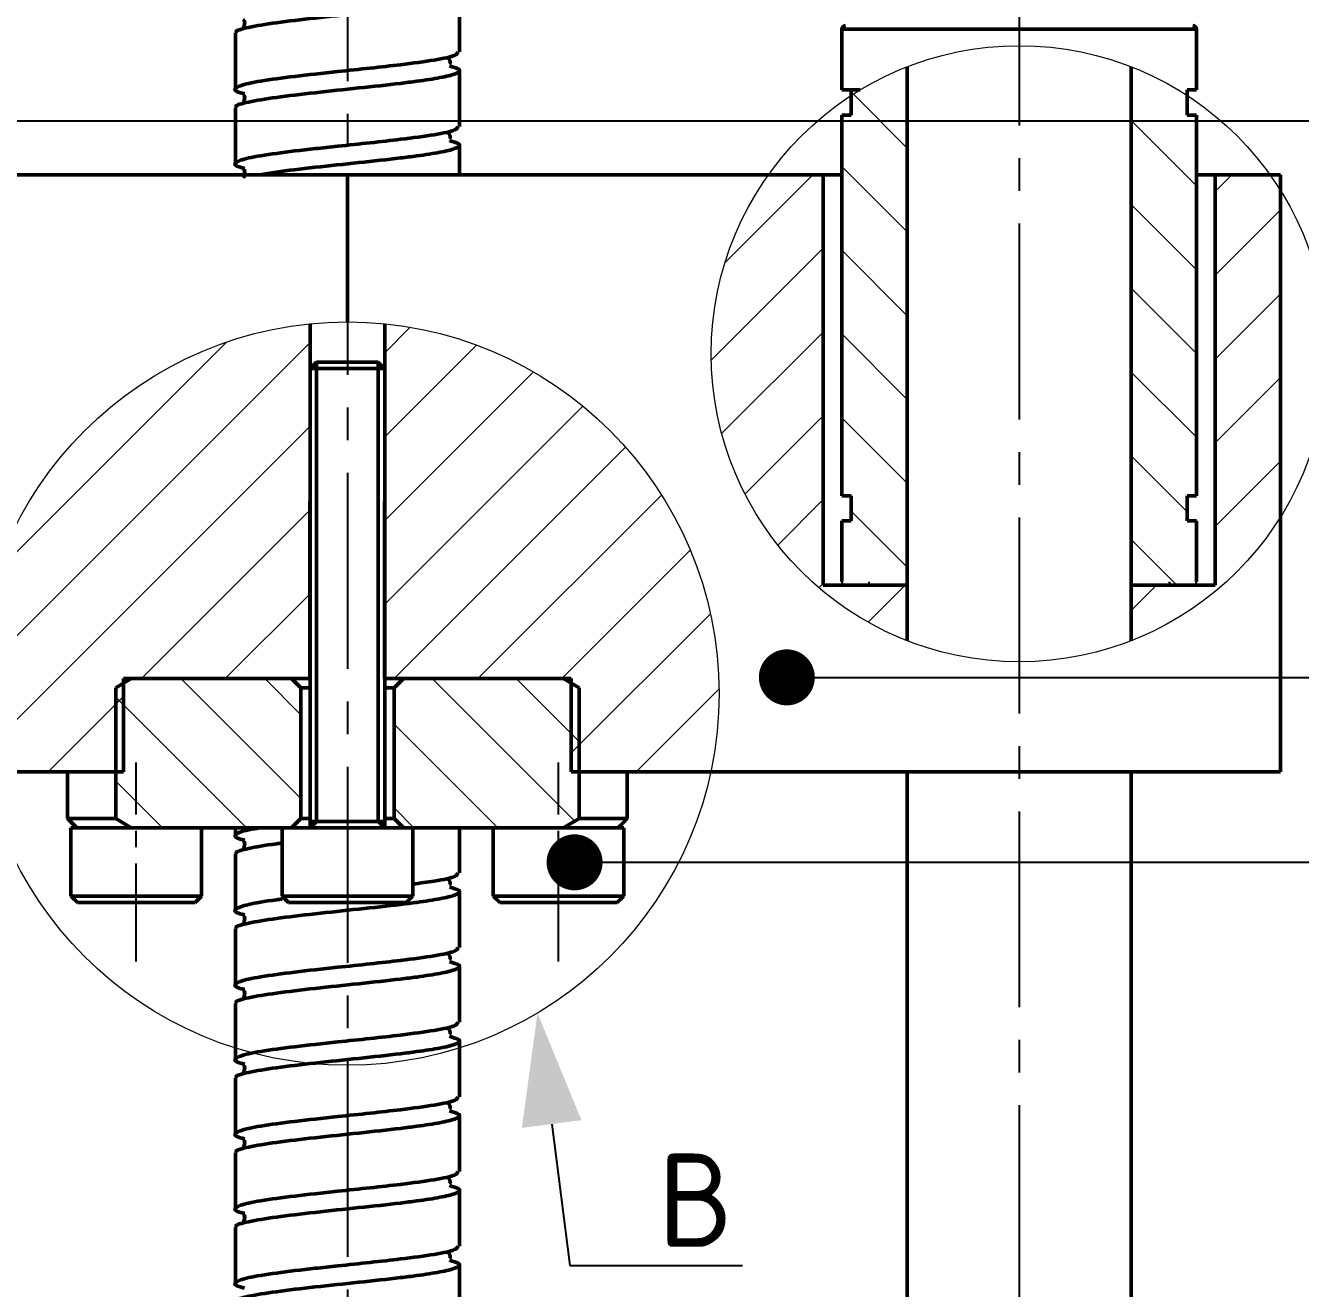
# Model space of a CAD drawing. Header units: millimetres. Extents: x -190 to 12889, y -227 to 3957.
# Drawn here: x 2079.9 to 2148.2, y 2034.4 to 2102.1 of the extents above; entities that cross this region are included whole.
import ezdxf
from ezdxf import colors
from ezdxf.entities.mleader import LeaderData, LeaderLine
from ezdxf.math import Vec2, Vec3

# ---------------------------------------------------------------- set-up
doc = ezdxf.new("R2010")
doc.units = ezdxf.units.MM
doc.header["$LTSCALE"] = 0.7
doc.header["$PDMODE"] = 35
doc.header["$PDSIZE"] = -4
doc.linetypes.add('CENTER2', pattern=[1.125, 0.75, -0.125, 0.125, -0.125])
doc.layers.get('0').update_dxf_attribs({"color": 255})
for name, color, linetype, lineweight in [('AM_5', 10, 'Continuous', 25), ('CON', 7, 'Continuous', 50), ('DIM', 94, 'Continuous', 25), ('TEXT', 7, 'Continuous', 25)]:
    doc.layers.add(name, color=color, linetype=linetype, lineweight=lineweight)
doc.styles.add('TCVN-7284', font='tcvn+7284-2003r.ttf')
doc.styles.add('TCVN7824', font='tcvn+7284-2003r.ttf', dxfattribs={"height": 3.5})
doc.dimstyles.new('TCVN_ISO-25_RadiusDia', dxfattribs={"dimtxt": 2.5, "dimasz": 2.5, "dimexe": 2, "dimexo": 0, "dimgap": 1, "dimtad": 1, "dimtoh": 1, "dimtxsty": 'TCVN-7284', "dimblk": 'Arrow', "dimcen": 0, "dimclrd": 256, "dimclre": 256, "dimclrt": 256, "dimadec": 0, "dimazin": 0, "dimtfac": 1, "dimtofl": 0, "dimtmove": 1, "dimatfit": 0, "dimldrblk": 'Arrow', "dimfxl": 1, "dimlwd": -1, "dimlwe": -1, "dimarcsym": 0})
pattern_1 = [(135, (-1605.9523, -1440.91), (-2.245064, -2.245064), [])]
pattern_2 = [(45, (-1605.9523, -1440.91), (-2.245064, 2.245064), [])]

# ---------------------------------------------------------------- blocks, each defined once
blk = doc.blocks.new('Arrow')
at = {"layer": 'DIM'}
blk.add_solid([(-1, 0.268), (-1, -0.268), (0, 0)], dxfattribs=at)
blk = doc.blocks.new('*D866')
at = {"layer": 'Defpoints', "color": 0, "ltscale": 0.2, "transparency": 16777216}
for p in [(2084.859, 2135.469), (2019.083, 2003.469), (2071.909, 2003.469)]:
    blk.add_point(p, dxfattribs=at)
at = {"layer": 'DIM', "ltscale": 0.2, "transparency": 16777216}
for p, q in [((2084.859, 2135.469), (2015.083, 2135.469)), ((2019.083, 2130.469), (2019.083, 2008.469)), ((2071.909, 2003.469), (2015.083, 2003.469))]:
    blk.add_line(p, q, dxfattribs=at)
at = {"layer": 'DIM', "ltscale": 0.2, "transparency": 16777216, "xscale": 5.000000000000284, "yscale": 5.000000000000284, "zscale": 5.000000000000284}
for p, rotation in [((2019.083, 2135.469), 90), ((2019.083, 2003.469), 270)]:
    blk.add_blockref('Arrow', p, dxfattribs=dict(at, rotation=rotation))
at = {"layer": 'DIM', "ltscale": 0.2, "transparency": 16777216, "insert": (2014.583, 2069.469), "char_height": 5, "attachment_point": 5, "rotation": 90, "style": 'TCVN-7284'}
blk.add_mtext('132', dxfattribs=at)
blk = doc.blocks.new('_Dot')
at = {"color": 0, "linetype": 'ByBlock', "lineweight": -2}
blk.add_line((-0.5, 0), (-1, 0), dxfattribs=at)
at = {"color": 0, "linetype": 'ByBlock', "const_width": 0.5}
blk.add_lwpolyline([(-0.25, 0, 1), (0.25, 0, 1)], format="xyb", close=True, dxfattribs=at)
blk = doc.blocks.new('*U847')
at = {"layer": 'AM_5', "color": 0, "linetype": 'CENTER2', "ltscale": 20, "transparency": 16777216}
blk.add_line((0, 40.139), (0, -158.428), dxfattribs=at)
blk = doc.blocks.new('*U858')
at = {"layer": 'AM_5', "color": 0, "linetype": 'CENTER2', "ltscale": 10, "transparency": 16777216}
blk.add_line((0, -5.325), (0, 5.325), dxfattribs=at)
blk = doc.blocks.new('*U852')
at = {"layer": 'AM_5', "color": 0, "linetype": 'CENTER2', "ltscale": 10, "transparency": 16777216}
blk.add_line((0, -5.325), (0, 5.325), dxfattribs=at)
blk = doc.blocks.new('*U849')
at = {"layer": 'AM_5', "color": 0, "linetype": 'CENTER2', "ltscale": 20, "transparency": 16777216}
blk.add_line((0, 103.936), (0, -85.115), dxfattribs=at)

msp = doc.modelspace()

# ---------------------------------------------------------------- hatches: boundary and pattern name
at = {"linetype": 'Continuous', "lineweight": 18}
h = msp.add_hatch(dxfattribs=at)
h.set_pattern_fill('ANSI31', color=6, angle=90, style=0)
h.set_pattern_definition(pattern_1)
edge = h.paths.add_edge_path()
edge.add_arc((2135.1588, 2084.4798), 16.4546, 225.661857, 228.957765)
edge.add_line((2124.3544, 2072.0693), (2125.0588, 2072.0693))
edge.add_line((2125.0588, 2072.0693), (2125.0588, 2072.1693))
edge.add_line((2125.0588, 2072.1693), (2125.1588, 2072.1693))
edge.add_line((2125.1588, 2072.1693), (2125.1588, 2072.0693))
edge.add_line((2125.1588, 2072.0693), (2127.1588, 2072.0693))
edge.add_line((2127.1588, 2072.0693), (2127.1635, 2099.8591))
edge.add_arc((2133.1284, 2084.5366), 16.4426, 111.270204, 125.057952)
edge.add_line((2123.6837, 2097.996), (2123.6588, 2076.8693))
edge.add_line((2123.6588, 2076.8693), (2124.1588, 2076.8693))
edge.add_line((2124.1588, 2076.8693), (2124.1588, 2075.5193))
edge.add_line((2124.1588, 2075.5193), (2123.6588, 2075.5193))
edge.add_line((2123.6588, 2075.5193), (2123.6588, 2072.711))
h = msp.add_hatch(dxfattribs=at)
h.set_pattern_fill('ANSI31', color=6, angle=90, style=0)
h.set_pattern_definition(pattern_1)
edge = h.paths.add_edge_path()
edge.add_arc((2133.1588, 2084.4798), 16.5065, 58.481508, 68.685148)
edge.add_line((2139.1588, 2099.8573), (2139.1588, 2072.0693))
edge.add_line((2139.1588, 2072.0693), (2141.1588, 2072.0693))
edge.add_line((2141.1588, 2072.0693), (2141.1588, 2072.1693))
edge.add_line((2141.1588, 2072.1693), (2141.2588, 2072.1693))
edge.add_line((2141.2588, 2072.1693), (2141.2588, 2072.0693))
edge.add_line((2141.2588, 2072.0693), (2142.4588, 2072.0693))
edge.add_arc((2142.4588, 2072.2693), 0.2, 270, 360)
edge.add_line((2142.6588, 2072.2693), (2142.6588, 2075.5193))
edge.add_line((2142.6588, 2075.5193), (2142.1588, 2075.5193))
edge.add_line((2142.1588, 2075.5193), (2142.1588, 2076.8693))
edge.add_line((2142.1588, 2076.8693), (2142.6588, 2076.8693))
edge.add_line((2142.6588, 2076.8693), (2142.6588, 2097.2693))
edge.add_line((2142.6588, 2097.2693), (2142.1588, 2097.2693))
edge.add_line((2142.1588, 2097.2693), (2142.1588, 2098.3169))
edge.add_line((2142.1588, 2098.3169), (2141.783, 2098.5542))
edge.add_line((2141.783, 2098.5542), (2141.7879, 2098.5512))
h = msp.add_hatch(dxfattribs=at)
h.set_pattern_fill('ANSI31', color=92, style=0)
h.set_pattern_definition(pattern_2)
edge = h.paths.add_edge_path()
edge.add_line((2122.6562, 2071.7456), (2122.6588, 2094.0693))
edge.add_line((2122.6588, 2094.0693), (2119.7235, 2094.0693))
edge.add_arc((2133.1513, 2084.4789), 16.501, 144.464715, 230.503716)
h = msp.add_hatch(dxfattribs=at)
h.set_pattern_fill('ANSI31', color=92, style=0)
h.set_pattern_definition(pattern_2)
edge = h.paths.add_edge_path()
edge.add_line((2147.1588, 2075.7354), (2147.1588, 2094.0693))
edge.add_line((2147.1588, 2094.0693), (2143.6588, 2094.0693))
edge.add_line((2143.6588, 2094.0693), (2143.6588, 2072.0693))
edge.add_line((2143.6588, 2072.0693), (2139.1588, 2072.0693))
edge.add_line((2139.1588, 2072.0693), (2139.1588, 2069.1024))
edge.add_arc((2133.0382, 2084.6252), 16.6859, 291.518992, 327.806845)
h = msp.add_hatch(dxfattribs=at)
h.set_pattern_fill('ANSI31', color=92, style=0)
h.set_pattern_definition(pattern_2)
edge = h.paths.add_edge_path()
edge.add_line((2077.6903, 2062.0693), (2085.1588, 2062.0693))
edge.add_line((2085.1588, 2062.0693), (2085.1588, 2067.0693))
edge.add_line((2085.1588, 2067.0693), (2095.1588, 2067.0693))
edge.add_line((2095.1588, 2067.0693), (2095.1601, 2086.0826))
edge.add_arc((2097.1593, 2066.2668), 19.9163, 95.761011, 192.166746)
h = msp.add_hatch(dxfattribs=at)
h.set_pattern_fill('ANSI31', color=92, style=0)
h.set_pattern_definition([(45, (234.467, 1454.6175), (-2.245064, 2.245064), [])])
edge = h.paths.add_edge_path()
edge.add_line((2109.1588, 2062.0693), (2116.6272, 2062.0693))
edge.add_arc((2097.1567, 2066.2665), 19.9178, 347.835136, 444.229997)
edge.add_line((2099.1591, 2086.0834), (2099.1588, 2067.0693))
edge.add_line((2099.1588, 2067.0693), (2109.1588, 2067.0693))
edge.add_line((2109.1588, 2067.0693), (2109.1588, 2062.0693))
h = msp.add_hatch(dxfattribs=at)
h.set_pattern_fill('ANSI31', color=92, style=0)
h.set_pattern_definition(pattern_2)
edge = h.paths.add_edge_path()
edge.add_line((2127.1588, 2072.1346), (2122.2863, 2072.0599))
edge.add_arc((2133.1588, 2084.4798), 16.5065, 228.801095, 248.685148)
edge.add_line((2127.1588, 2069.1024), (2127.1588, 2072.1346))
h = msp.add_hatch(dxfattribs=at)
h.set_pattern_fill('ANSI31', angle=90, style=0)
h.set_pattern_definition(pattern_1)
edge = h.paths.add_edge_path(flags=0)
edge.add_line((2094.6588, 2059.5693), (2094.6588, 2066.5693))
edge.add_line((2094.6588, 2066.5693), (2094.1588, 2067.0693))
edge.add_line((2094.1588, 2067.0693), (2085.5802, 2067.0693))
edge.add_spline(control_points=[(2085.5802, 2067.0693), (2085.3007, 2066.9054), (2085.0228, 2066.7387), (2084.7466, 2066.5693)], knot_values=[0.0518425, 0.0518425, 0.0518425, 0.0518425, 0.0528089, 0.0528089, 0.0528089, 0.0528089], weights=[1, 1, 1, 1], degree=3, periodic=0)
edge.add_line((2084.7466, 2066.5693), (2084.7466, 2059.5693))
edge.add_spline(control_points=[(2084.7466, 2059.5693), (2085.0228, 2059.4), (2085.3007, 2059.2332), (2085.5802, 2059.0693)], knot_values=[0.0264124, 0.0264124, 0.0264124, 0.0264124, 0.0273832, 0.0273832, 0.0273832, 0.0273832], weights=[1, 1, 1, 1], degree=3, periodic=0)
edge.add_line((2085.5802, 2059.0693), (2094.1588, 2059.0693))
edge.add_line((2094.1588, 2059.0693), (2094.6588, 2059.5693))
h = msp.add_hatch(dxfattribs=at)
h.set_pattern_fill('ANSI31', angle=90, style=0)
h.set_pattern_definition(pattern_1)
edge = h.paths.add_edge_path(flags=0)
edge.add_line((2100.1588, 2059.0693), (2108.7373, 2059.0693))
edge.add_spline(control_points=[(2108.7373, 2059.0693), (2109.0168, 2059.2332), (2109.2947, 2059.4), (2109.571, 2059.5693)], knot_values=[0.0518425, 0.0518425, 0.0518425, 0.0518425, 0.0528089, 0.0528089, 0.0528089, 0.0528089], weights=[1, 1, 1, 1], degree=3, periodic=0)
edge.add_line((2109.571, 2059.5693), (2109.571, 2066.5693))
edge.add_spline(control_points=[(2109.571, 2066.5693), (2109.2947, 2066.7387), (2109.0168, 2066.9054), (2108.7373, 2067.0693)], knot_values=[0.0264124, 0.0264124, 0.0264124, 0.0264124, 0.0273832, 0.0273832, 0.0273832, 0.0273832], weights=[1, 1, 1, 1], degree=3, periodic=0)
edge.add_line((2108.7373, 2067.0693), (2100.1588, 2067.0693))
edge.add_line((2100.1588, 2067.0693), (2099.6588, 2066.5693))
edge.add_line((2099.6588, 2066.5693), (2099.6588, 2059.5693))
edge.add_line((2099.6588, 2059.5693), (2100.1588, 2059.0693))

# ---------------------------------------------------------------- linework, layer by layer
at = {"color": 7, "linetype": 'Continuous', "lineweight": 18}
for centre, radius in [((2133.1588, 2084.4798), 16.5065), ((2097.1588, 2066.2669), 19.9159), ((2097.1588, 2066.2669), 19.9159)]:
    msp.add_circle(centre, radius, dxfattribs=at)
at = {"color": 7, "linetype": 'Continuous', "lineweight": 25}
for centre, start, end in [((2123.8588, 2072.2693), 180, 270), ((2142.4588, 2072.2693), 270, 0)]:
    msp.add_arc(centre, 0.2, start, end, dxfattribs=at)
at = {"layer": 'CON', "color": 7, "linetype": 'Continuous'}
for p, q in [((2103.1588, 2100.6555), (2103.1588, 2103.6555)), ((2091.1588, 2101.6555), (2091.1588, 2098.6555)), ((2123.6588, 2101.8693), (2123.6588, 2098.6193)), ((2142.6588, 2099.1258), (2142.6588, 2101.8693)), ((2103.1588, 2096.6555), (2103.1588, 2099.6555)), ((2127.1588, 2072.0693), (2127.1635, 2099.8591)), ((2139.1588, 2099.8573), (2139.1588, 2072.0693)), ((2142.6588, 2099.1258), (2142.6588, 2098.6193)), ((2124.6417, 2098.6193), (2123.6588, 2098.6193)), ((2124.1588, 2098.6193), (2124.1588, 2097.2693)), ((2142.1588, 2098.6193), (2142.1588, 2097.2693)), ((2142.6588, 2098.6193), (2142.1588, 2098.6193)), ((2091.1588, 2097.6555), (2091.1588, 2094.6555)), ((2123.6588, 2097.2693), (2123.6588, 2096.2486)), ((2124.1588, 2097.2693), (2123.6588, 2097.2693)), ((2142.1588, 2097.2693), (2142.6588, 2097.2693)), ((2142.6588, 2097.2693), (2142.6588, 2076.8693)), ((2123.6588, 2076.8693), (2123.6588, 2096.2486)), ((2103.1588, 2094.0693), (2103.1588, 2095.6555)), ((2053.0708, 2094.0693), (2097.1588, 2094.0693)), ((2097.1588, 2094.0693), (2097.1588, 2086.1828)), ((2097.1588, 2094.0693), (2121.7873, 2094.0693)), ((2121.7873, 2094.0693), (2122.6588, 2094.0693)), ((2122.6588, 2072.0693), (2122.6588, 2094.0693)), ((2122.6588, 2094.0693), (2123.6588, 2094.0693)), ((2142.6588, 2094.0693), (2143.6588, 2094.0693)), ((2143.6588, 2094.0693), (2143.6588, 2072.0693)), ((2143.6588, 2094.0693), (2147.1588, 2094.0693)), ((2147.1588, 2073.2213), (2147.1588, 2094.0693)), ((2095.1497, 2067.0693), (2095.1601, 2086.0826)), ((2099.1591, 2086.0818), (2099.1562, 2067.0693)), ((2124.1588, 2076.8693), (2123.6588, 2076.8693)), ((2124.1588, 2075.5193), (2124.1588, 2076.8693)), ((2142.1588, 2076.8693), (2142.1588, 2075.5193)), ((2142.6588, 2076.8693), (2142.1588, 2076.8693)), ((2123.6588, 2072.2693), (2123.6588, 2075.5193)), ((2123.6588, 2075.5193), (2124.1588, 2075.5193)), ((2142.1588, 2075.5193), (2142.6588, 2075.5193)), ((2142.6588, 2075.5193), (2142.6588, 2072.2693)), ((2147.1588, 2073.2213), (2147.1588, 2062.0693)), ((2125.0588, 2072.0693), (2125.0588, 2072.1693)), ((2125.1588, 2072.1693), (2125.0588, 2072.1693)), ((2125.1588, 2072.0693), (2125.1588, 2072.1693)), ((2141.1588, 2072.1693), (2141.1588, 2072.0693)), ((2141.2588, 2072.1693), (2141.1588, 2072.1693)), ((2141.2588, 2072.1693), (2141.2588, 2072.0693)), ((2127.1588, 2072.0693), (2122.6588, 2072.0693)), ((2127.1588, 2070.1009), (2127.1588, 2072.0693)), ((2139.1588, 2072.0693), (2139.1588, 2069.1024)), ((2143.6588, 2072.0693), (2139.1588, 2072.0693)), ((2127.1588, 2070.1009), (2127.1588, 2069.1024)), ((2084.7466, 2066.5693), (2085.5802, 2067.0693)), ((2085.1588, 2067.0693), (2095.1588, 2067.0693)), ((2085.1588, 2067.0693), (2085.1588, 2062.0693)), ((2085.5802, 2067.0693), (2094.1588, 2067.0693)), ((2094.1588, 2067.0693), (2094.6588, 2066.5693)), ((2099.1588, 2067.0693), (2109.1588, 2067.0693)), ((2099.6588, 2066.5693), (2100.1588, 2067.0693)), ((2100.1588, 2067.0693), (2108.7373, 2067.0693)), ((2108.7373, 2067.0693), (2109.571, 2066.5693)), ((2109.1588, 2062.0693), (2109.1588, 2067.0693)), ((2084.7466, 2066.5693), (2084.7466, 2059.5693)), ((2094.6588, 2059.5693), (2094.6588, 2066.5693)), ((2095.1588, 2066.5693), (2094.6588, 2066.5693)), ((2099.6588, 2066.5693), (2099.1588, 2066.5693)), ((2099.6588, 2066.5693), (2099.6588, 2059.5693)), ((2109.571, 2059.5693), (2109.571, 2066.5693)), ((2078.9005, 2062.0693), (2085.1588, 2062.0693)), ((2082.1588, 2062.0693), (2082.1588, 2059.5693)), ((2109.1588, 2062.0693), (2112.7269, 2062.0693)), ((2112.1588, 2062.0693), (2112.1588, 2059.9237)), ((2112.8366, 2062.0693), (2112.7269, 2062.0693)), ((2147.1588, 2062.0693), (2112.8366, 2062.0693)), ((2127.1588, 2062.0693), (2127.1588, 2003.4693)), ((2139.1588, 2003.4693), (2139.1588, 2062.0693)), ((2112.1588, 2059.9237), (2112.1588, 2059.5693)), ((2082.6588, 2059.0693), (2082.1588, 2059.5693)), ((2082.1588, 2059.5693), (2084.7466, 2059.5693)), ((2085.5802, 2059.0693), (2084.7466, 2059.5693)), ((2094.6588, 2059.5693), (2094.1588, 2059.0693)), ((2094.6588, 2059.5693), (2095.1588, 2059.5693)), ((2099.1588, 2059.5693), (2099.6588, 2059.5693)), ((2100.1588, 2059.0693), (2099.6588, 2059.5693)), ((2109.571, 2059.5693), (2108.7373, 2059.0693)), ((2109.571, 2059.5693), (2112.0168, 2059.5693)), ((2111.6588, 2059.0693), (2111.913, 2059.3236)), ((2111.913, 2059.3236), (2112.1588, 2059.5693)), ((2112.0168, 2059.5693), (2112.1588, 2059.5693)), ((2082.6588, 2059.0693), (2082.3451, 2059.0693)), ((2082.3451, 2055.4193), (2082.3451, 2059.0693)), ((2082.3451, 2059.0693), (2089.3451, 2059.0693)), ((2082.3451, 2055.4193), (2082.3451, 2059.0693)), ((2085.5802, 2059.0693), (2082.6588, 2059.0693)), ((2085.5802, 2059.0693), (2094.1588, 2059.0693)), ((2089.3451, 2059.0693), (2089.3451, 2055.4193)), ((2089.3451, 2059.0693), (2089.3451, 2055.4193)), ((2091.1588, 2059.0693), (2091.1588, 2058.6555)), ((2093.6588, 2055.4193), (2093.6588, 2059.0693)), ((2093.6588, 2059.0693), (2100.6588, 2059.0693)), ((2100.1588, 2059.0693), (2108.7373, 2059.0693)), ((2100.6588, 2059.0693), (2100.6588, 2055.4193)), ((2100.6588, 2059.053), (2100.7866, 2059.0693)), ((2103.1588, 2056.6555), (2103.1588, 2059.0693)), ((2104.9725, 2055.4193), (2104.9725, 2059.0693)), ((2104.9725, 2055.4193), (2104.9725, 2059.0693)), ((2111.6588, 2059.0693), (2108.7373, 2059.0693)), ((2111.8009, 2059.0693), (2111.6588, 2059.0693)), ((2111.9725, 2059.0693), (2111.8009, 2059.0693)), ((2111.9725, 2059.0693), (2111.9725, 2055.4193)), ((2091.1588, 2057.6555), (2091.1588, 2054.6555)), ((2082.6951, 2055.0693), (2082.3451, 2055.4193)), ((2082.3451, 2055.4193), (2089.3451, 2055.4193)), ((2082.6951, 2055.0693), (2082.3451, 2055.4193)), ((2082.3451, 2055.4193), (2089.3451, 2055.4193)), ((2082.6951, 2055.0693), (2088.9951, 2055.0693)), ((2082.6951, 2055.0693), (2088.9951, 2055.0693)), ((2089.3451, 2055.4193), (2088.9951, 2055.0693)), ((2089.3451, 2055.4193), (2088.9951, 2055.0693)), ((2094.0088, 2055.0693), (2093.6588, 2055.4193)), ((2093.6588, 2055.4193), (2100.6588, 2055.4193)), ((2094.0088, 2055.0693), (2100.3088, 2055.0693)), ((2100.6588, 2055.4193), (2100.3088, 2055.0693)), ((2103.1588, 2052.6555), (2103.1588, 2055.6555)), ((2105.3225, 2055.0693), (2104.9725, 2055.4193)), ((2104.9725, 2055.4193), (2111.9725, 2055.4193)), ((2105.3225, 2055.0693), (2104.9725, 2055.4193)), ((2104.9725, 2055.4193), (2111.9725, 2055.4193)), ((2105.3225, 2055.0693), (2111.6225, 2055.0693)), ((2105.3225, 2055.0693), (2111.6225, 2055.0693)), ((2109.3048, 2055.0693), (2108.4725, 2055.0693)), ((2111.9725, 2055.4193), (2111.6225, 2055.0693)), ((2111.9725, 2055.4193), (2111.6225, 2055.0693)), ((2091.1588, 2053.6555), (2091.1588, 2050.6555)), ((2103.1588, 2050.3469), (2103.1588, 2051.6555)), ((2103.1588, 2048.6555), (2103.1588, 2050.3469)), ((2091.1588, 2049.6555), (2091.1588, 2049.3635)), ((2091.1588, 2049.3635), (2091.1588, 2046.6555)), ((2103.1588, 2044.6555), (2103.1588, 2047.6555)), ((2091.1588, 2045.6555), (2091.1588, 2042.6555)), ((2103.1588, 2040.6555), (2103.1588, 2043.6555)), ((2091.1588, 2041.6555), (2091.1588, 2038.6555)), ((2103.1588, 2036.6555), (2103.1588, 2039.6555)), ((2091.1588, 2037.6555), (2091.1588, 2034.6555)), ((2103.1588, 2032.6555), (2103.1588, 2035.6555))]:
    msp.add_line(p, q, dxfattribs=at)
at = {"layer": 'CON', "color": 8, "linetype": 'Continuous'}
for p, q in [((2140.7159, 2101.8693), (2123.6588, 2101.8693)), ((2142.6588, 2101.8693), (2140.7159, 2101.8693)), ((2095.5088, 2059.4193), (2095.5088, 2084.0309)), ((2098.8088, 2059.4193), (2098.8088, 2084.0309)), ((2095.1588, 2059.0693), (2095.5088, 2059.4193)), ((2095.1588, 2059.4193), (2099.1588, 2059.4193)), ((2098.8088, 2059.4193), (2099.1588, 2059.0693))]:
    msp.add_line(p, q, dxfattribs=at)
at = {"layer": 'CON', "color": 6, "linetype": 'Continuous'}
for p, q in [((2095.1588, 2083.6809), (2095.5088, 2084.0309)), ((2095.5088, 2084.0309), (2098.8088, 2084.0309)), ((2098.8088, 2084.0309), (2099.1588, 2083.6809)), ((2095.1588, 2059.0693), (2095.1588, 2083.6809)), ((2095.1588, 2083.6809), (2099.1588, 2083.6809)), ((2099.1588, 2059.0693), (2099.1588, 2083.6809))]:
    msp.add_line(p, q, dxfattribs=at)
at = {"layer": 'CON', "color": 7, "linetype": 'Continuous'}
for centre, start, end in [((2123.8588, 2101.8693), 90, 180), ((2142.4588, 2101.8693), 0, 90)]:
    msp.add_arc(centre, 0.2, start, end, dxfattribs=at)
for points, knots in [([(2091.2472, 2101.6555), (2091.2209, 2101.6772), (2091.093, 2101.7823), (2091.7849, 2101.9693), (2093.256, 2102.2182), (2095.3948, 2102.4693), (2097.7817, 2102.7207), (2099.6579, 2102.9228), (2101.1115, 2103.1089), (2102.2021, 2103.2737), (2103.0571, 2103.4875), (2103.325, 2103.6978), (2102.8345, 2103.8411), (2102.6285, 2103.9013)], [0, 0, 0, 0, 0.0287778, 0.1398438, 0.2509098, 0.3622979, 0.4736861, 0.5847521, 0.6341894, 0.7208894, 0.807893, 0.9192811, 1, 1, 1, 1]), ([(2091.6516, 2102.3615), (2091.6454, 2102.3619), (2091.6084, 2102.3647), (2091.7221, 2102.1891), (2091.5499, 2101.9471), (2091.6492, 2101.9666), (2091.6616, 2101.9691)], [0, 0, 0, 0, 0.0599513, 0.3578022, 0.9200699, 1, 1, 1, 1]), ([(2091.6544, 2098.4138), (2091.5683, 2098.4323), (2091.0928, 2098.5345), (2091.0779, 2098.7205), (2091.7282, 2098.9694), (2093.2703, 2099.2178), (2095.0573, 2099.4305), (2096.8068, 2099.617), (2098.3927, 2099.7856), (2100.24, 2099.9906), (2101.9109, 2100.2182), (2103.0237, 2100.4478), (2103.0564, 2100.5935), (2103.0703, 2100.6555)], [0, 0, 0, 0, 0.0246942, 0.1363265, 0.247636, 0.3589455, 0.4705778, 0.5291054, 0.611809, 0.6942668, 0.8055762, 0.9172086, 1, 1, 1, 1]), ([(2102.6348, 2099.9973), (2102.6501, 2100.0084), (2102.6927, 2100.0393), (2102.6425, 2100.2915), (2102.5565, 2100.3102), (2102.5527, 2100.311)], [0, 0, 0, 0, 0.34977343, 0.97123877, 1, 1, 1, 1]), ([(2091.2472, 2097.6555), (2091.2209, 2097.6772), (2091.093, 2097.7823), (2091.7849, 2097.9693), (2093.256, 2098.2182), (2095.3948, 2098.4693), (2097.7817, 2098.7207), (2099.6579, 2098.9228), (2101.1115, 2099.1089), (2102.2021, 2099.2737), (2103.0571, 2099.4875), (2103.325, 2099.6978), (2102.8345, 2099.8411), (2102.6285, 2099.9013)], [0, 0, 0, 0, 0.0287778, 0.1398438, 0.2509098, 0.3622979, 0.4736861, 0.5847521, 0.6341894, 0.7208894, 0.807893, 0.9192811, 1, 1, 1, 1]), ([(2091.6516, 2098.3615), (2091.6454, 2098.3619), (2091.6084, 2098.3647), (2091.7221, 2098.1891), (2091.5499, 2097.9471), (2091.6492, 2097.9666), (2091.6616, 2097.9691)], [0, 0, 0, 0, 0.0599513, 0.3578022, 0.9200699, 1, 1, 1, 1]), ([(2091.6544, 2094.4138), (2091.5683, 2094.4323), (2091.0928, 2094.5345), (2091.0779, 2094.7205), (2091.7282, 2094.9694), (2093.2703, 2095.2178), (2095.0573, 2095.4305), (2096.8068, 2095.617), (2098.3927, 2095.7856), (2100.24, 2095.9906), (2101.9109, 2096.2182), (2103.0237, 2096.4478), (2103.0564, 2096.5935), (2103.0703, 2096.6555)], [0, 0, 0, 0, 0.02469418, 0.13632653, 0.247636, 0.35894547, 0.47057781, 0.52910544, 0.61180902, 0.69426675, 0.80557622, 0.91720857, 1, 1, 1, 1]), ([(2102.6348, 2095.9973), (2102.6501, 2096.0084), (2102.6927, 2096.0393), (2102.6425, 2096.2915), (2102.5565, 2096.3102), (2102.5527, 2096.311)], [0, 0, 0, 0, 0.34977343, 0.97123877, 1, 1, 1, 1]), ([(2092.4747, 2094.0693), (2092.751, 2094.1189), (2093.4905, 2094.2516), (2095.4114, 2094.4693), (2097.7772, 2094.7207), (2099.6584, 2094.9228), (2101.1113, 2095.1089), (2102.2022, 2095.2737), (2103.0571, 2095.4875), (2103.325, 2095.6978), (2102.8345, 2095.8411), (2102.6285, 2095.9013)], [0, 0, 0, 0, 0.0814765, 0.218059, 0.3546415, 0.490829, 0.5514483, 0.6577587, 0.7644412, 0.9010237, 1, 1, 1, 1]), ([(2091.6516, 2094.3615), (2091.6454, 2094.3619), (2091.6084, 2094.3647), (2091.7221, 2094.1891), (2091.5499, 2093.9471), (2091.6492, 2093.9666), (2091.6616, 2093.9691)], [0, 0, 0, 0, 0.0599513, 0.3578022, 0.9200699, 1, 1, 1, 1]), ([(2091.6544, 2058.4138), (2091.5681, 2058.4323), (2091.0914, 2058.5345), (2091.1082, 2058.7206), (2091.5178, 2058.9196), (2092.2615, 2059.036), (2092.4747, 2059.0693)], [0, 0, 0, 0, 0.08446709, 0.4663084, 0.84704532, 1, 1, 1, 1]), ([(2091.2472, 2057.6555), (2091.2206, 2057.6772), (2091.0913, 2057.7823), (2091.8169, 2057.9693), (2092.761, 2058.1466), (2093.5594, 2058.242), (2093.6588, 2058.2538)], [0, 0, 0, 0, 0.1079051, 0.5243572, 0.9408093, 1, 1, 1, 1]), ([(2091.6516, 2058.3615), (2091.6454, 2058.3619), (2091.6084, 2058.3647), (2091.7221, 2058.1891), (2091.5499, 2057.9471), (2091.6492, 2057.9666), (2091.6616, 2057.9691)], [0, 0, 0, 0, 0.0599513, 0.3578022, 0.9200699, 1, 1, 1, 1]), ([(2100.6588, 2056.0596), (2101.0622, 2056.1124), (2102.1008, 2056.2484), (2103.0148, 2056.4478), (2103.0537, 2056.5935), (2103.0703, 2056.6555)], [0, 0, 0, 0, 0.2672911, 0.6879907, 1, 1, 1, 1]), ([(2091.2472, 2053.6555), (2091.2209, 2053.6772), (2091.093, 2053.7823), (2091.7849, 2053.9693), (2093.256, 2054.2182), (2095.3948, 2054.4693), (2097.7817, 2054.7207), (2099.6579, 2054.9228), (2101.1115, 2055.1089), (2102.2021, 2055.2737), (2103.0571, 2055.4875), (2103.325, 2055.6978), (2102.8345, 2055.8411), (2102.6285, 2055.9013)], [0, 0, 0, 0, 0.0287778, 0.1398438, 0.2509098, 0.3622979, 0.4736861, 0.5847521, 0.6341894, 0.7208894, 0.807893, 0.9192811, 1, 1, 1, 1]), ([(2102.6348, 2055.9973), (2102.6501, 2056.0084), (2102.6927, 2056.0393), (2102.6425, 2056.2915), (2102.5565, 2056.3102), (2102.5527, 2056.311)], [0, 0, 0, 0, 0.3497734, 0.9712388, 1, 1, 1, 1]), ([(2091.6544, 2054.4138), (2091.5683, 2054.4323), (2091.0931, 2054.5345), (2091.0702, 2054.7205), (2091.7557, 2054.9694), (2092.765, 2055.1469), (2093.5649, 2055.2426), (2093.6669, 2055.2548)], [0, 0, 0, 0, 0.0658152, 0.363339, 0.6600022, 0.9566654, 1, 1, 1, 1]), ([(2091.6516, 2054.3615), (2091.6454, 2054.3619), (2091.6084, 2054.3647), (2091.7221, 2054.1891), (2091.5499, 2053.9471), (2091.6492, 2053.9666), (2091.6616, 2053.9691)], [0, 0, 0, 0, 0.0599513, 0.3578022, 0.9200699, 1, 1, 1, 1]), ([(2091.6544, 2050.4138), (2091.5683, 2050.4323), (2091.0928, 2050.5345), (2091.0779, 2050.7205), (2091.7282, 2050.9694), (2093.2703, 2051.2178), (2095.0573, 2051.4305), (2096.8068, 2051.617), (2098.3927, 2051.7856), (2100.24, 2051.9906), (2101.9109, 2052.2182), (2103.0237, 2052.4478), (2103.0564, 2052.5935), (2103.0703, 2052.6555)], [0, 0, 0, 0, 0.0246942, 0.1363265, 0.247636, 0.3589455, 0.4705778, 0.5291054, 0.611809, 0.6942668, 0.8055762, 0.9172086, 1, 1, 1, 1]), ([(2091.2472, 2049.6555), (2091.2209, 2049.6772), (2091.093, 2049.7823), (2091.7849, 2049.9693), (2093.256, 2050.2182), (2095.3948, 2050.4693), (2097.7817, 2050.7207), (2099.6579, 2050.9228), (2101.1115, 2051.1089), (2102.2021, 2051.2737), (2103.0571, 2051.4875), (2103.325, 2051.6978), (2102.8345, 2051.8411), (2102.6285, 2051.9013)], [0, 0, 0, 0, 0.0287778, 0.1398438, 0.2509098, 0.3622979, 0.4736861, 0.5847521, 0.6341894, 0.7208894, 0.807893, 0.9192811, 1, 1, 1, 1]), ([(2102.6348, 2051.9973), (2102.6501, 2052.0084), (2102.6927, 2052.0393), (2102.6425, 2052.2915), (2102.5565, 2052.3102), (2102.5527, 2052.311)], [0, 0, 0, 0, 0.34977343, 0.97123877, 1, 1, 1, 1]), ([(2091.6516, 2050.3615), (2091.6454, 2050.3619), (2091.6084, 2050.3647), (2091.7221, 2050.1891), (2091.5499, 2049.9471), (2091.6492, 2049.9666), (2091.6616, 2049.9691)], [0, 0, 0, 0, 0.0599513, 0.3578022, 0.9200699, 1, 1, 1, 1]), ([(2091.6544, 2046.4138), (2091.5683, 2046.4323), (2091.0928, 2046.5345), (2091.0779, 2046.7205), (2091.7282, 2046.9694), (2093.2703, 2047.2178), (2095.0573, 2047.4305), (2096.8068, 2047.617), (2098.3927, 2047.7856), (2100.24, 2047.9906), (2101.9109, 2048.2182), (2103.0237, 2048.4478), (2103.0564, 2048.5935), (2103.0703, 2048.6555)], [0, 0, 0, 0, 0.02469418, 0.13632653, 0.247636, 0.35894547, 0.47057781, 0.52910544, 0.61180902, 0.69426675, 0.80557622, 0.91720857, 1, 1, 1, 1]), ([(2102.6348, 2047.9973), (2102.6501, 2048.0084), (2102.6927, 2048.0393), (2102.6425, 2048.2915), (2102.5565, 2048.3102), (2102.5527, 2048.311)], [0, 0, 0, 0, 0.3497734, 0.9712388, 1, 1, 1, 1]), ([(2091.2472, 2045.6555), (2091.2209, 2045.6772), (2091.093, 2045.7823), (2091.7849, 2045.9693), (2093.256, 2046.2182), (2095.3948, 2046.4693), (2097.7817, 2046.7207), (2099.6579, 2046.9228), (2101.1115, 2047.1089), (2102.2021, 2047.2737), (2103.0571, 2047.4875), (2103.325, 2047.6978), (2102.8345, 2047.8411), (2102.6285, 2047.9013)], [0, 0, 0, 0, 0.02877782, 0.1398438, 0.25090978, 0.36229793, 0.47368607, 0.58475206, 0.63418935, 0.72088944, 0.807893, 0.91928114, 1, 1, 1, 1]), ([(2091.6516, 2046.3615), (2091.6454, 2046.3619), (2091.6084, 2046.3647), (2091.7221, 2046.1891), (2091.5499, 2045.9471), (2091.6492, 2045.9666), (2091.6616, 2045.9691)], [0, 0, 0, 0, 0.0599513, 0.3578022, 0.9200699, 1, 1, 1, 1]), ([(2091.6544, 2042.4138), (2091.5683, 2042.4323), (2091.0928, 2042.5345), (2091.0779, 2042.7205), (2091.7282, 2042.9694), (2093.2703, 2043.2178), (2095.0573, 2043.4305), (2096.8068, 2043.617), (2098.3927, 2043.7856), (2100.24, 2043.9906), (2101.9109, 2044.2182), (2103.0237, 2044.4478), (2103.0564, 2044.5935), (2103.0703, 2044.6555)], [0, 0, 0, 0, 0.0246942, 0.1363265, 0.247636, 0.3589455, 0.4705778, 0.5291054, 0.611809, 0.6942668, 0.8055762, 0.9172086, 1, 1, 1, 1]), ([(2102.6348, 2043.9973), (2102.6501, 2044.0084), (2102.6927, 2044.0393), (2102.6425, 2044.2915), (2102.5565, 2044.3102), (2102.5527, 2044.311)], [0, 0, 0, 0, 0.34977343, 0.97123877, 1, 1, 1, 1]), ([(2091.2472, 2041.6555), (2091.2209, 2041.6772), (2091.093, 2041.7823), (2091.7849, 2041.9693), (2093.256, 2042.2182), (2095.3948, 2042.4693), (2097.7817, 2042.7207), (2099.6579, 2042.9228), (2101.1115, 2043.1089), (2102.2021, 2043.2737), (2103.0571, 2043.4875), (2103.325, 2043.6978), (2102.8345, 2043.8411), (2102.6285, 2043.9013)], [0, 0, 0, 0, 0.0287778, 0.1398438, 0.2509098, 0.3622979, 0.4736861, 0.5847521, 0.6341894, 0.7208894, 0.807893, 0.9192811, 1, 1, 1, 1]), ([(2091.6516, 2042.3615), (2091.6454, 2042.3619), (2091.6084, 2042.3647), (2091.7221, 2042.1891), (2091.5499, 2041.9471), (2091.6492, 2041.9666), (2091.6616, 2041.9691)], [0, 0, 0, 0, 0.0599513, 0.3578022, 0.9200699, 1, 1, 1, 1]), ([(2091.6544, 2038.4138), (2091.5683, 2038.4323), (2091.0928, 2038.5345), (2091.0779, 2038.7205), (2091.7282, 2038.9694), (2093.2703, 2039.2178), (2095.0573, 2039.4305), (2096.8068, 2039.617), (2098.3927, 2039.7856), (2100.24, 2039.9906), (2101.9109, 2040.2182), (2103.0237, 2040.4478), (2103.0564, 2040.5935), (2103.0703, 2040.6555)], [0, 0, 0, 0, 0.0246942, 0.1363265, 0.247636, 0.3589455, 0.4705778, 0.5291054, 0.611809, 0.6942668, 0.8055762, 0.9172086, 1, 1, 1, 1]), ([(2102.6348, 2039.9973), (2102.6501, 2040.0084), (2102.6927, 2040.0393), (2102.6425, 2040.2915), (2102.5565, 2040.3102), (2102.5527, 2040.311)], [0, 0, 0, 0, 0.3497734, 0.9712388, 1, 1, 1, 1]), ([(2091.2472, 2037.6555), (2091.2209, 2037.6772), (2091.093, 2037.7823), (2091.7849, 2037.9693), (2093.256, 2038.2182), (2095.3948, 2038.4693), (2097.7817, 2038.7207), (2099.6579, 2038.9228), (2101.1115, 2039.1089), (2102.2021, 2039.2737), (2103.0571, 2039.4875), (2103.325, 2039.6978), (2102.8345, 2039.8411), (2102.6285, 2039.9013)], [0, 0, 0, 0, 0.02877782, 0.1398438, 0.25090978, 0.36229793, 0.47368607, 0.58475206, 0.63418935, 0.72088944, 0.807893, 0.91928114, 1, 1, 1, 1]), ([(2091.6516, 2038.3615), (2091.6454, 2038.3619), (2091.6084, 2038.3647), (2091.7221, 2038.1891), (2091.5499, 2037.9471), (2091.6492, 2037.9666), (2091.6616, 2037.9691)], [0, 0, 0, 0, 0.0599513, 0.3578022, 0.9200699, 1, 1, 1, 1]), ([(2091.6544, 2034.4138), (2091.5683, 2034.4323), (2091.0928, 2034.5345), (2091.0779, 2034.7205), (2091.7282, 2034.9694), (2093.2703, 2035.2178), (2095.0573, 2035.4305), (2096.8068, 2035.617), (2098.3927, 2035.7856), (2100.24, 2035.9906), (2101.9109, 2036.2182), (2103.0237, 2036.4478), (2103.0564, 2036.5935), (2103.0703, 2036.6555)], [0, 0, 0, 0, 0.02469418, 0.13632653, 0.247636, 0.35894547, 0.47057781, 0.52910544, 0.61180902, 0.69426675, 0.80557622, 0.91720857, 1, 1, 1, 1]), ([(2102.6348, 2035.9973), (2102.6501, 2036.0084), (2102.6927, 2036.0393), (2102.6425, 2036.2915), (2102.5565, 2036.3102), (2102.5527, 2036.311)], [0, 0, 0, 0, 0.3497734, 0.9712388, 1, 1, 1, 1]), ([(2091.2472, 2033.6555), (2091.2209, 2033.6772), (2091.093, 2033.7823), (2091.7849, 2033.9693), (2093.256, 2034.2182), (2095.3948, 2034.4693), (2097.7817, 2034.7207), (2099.6579, 2034.9228), (2101.1115, 2035.1089), (2102.2021, 2035.2737), (2103.0571, 2035.4875), (2103.325, 2035.6978), (2102.8345, 2035.8411), (2102.6285, 2035.9013)], [0, 0, 0, 0, 0.0287778, 0.1398438, 0.2509098, 0.3622979, 0.4736861, 0.5847521, 0.6341894, 0.7208894, 0.807893, 0.9192811, 1, 1, 1, 1])]:
    msp.add_open_spline(points, degree=3, knots=knots, dxfattribs=at)

# ---------------------------------------------------------------- block references
at = {"layer": 'AM_5', "linetype": 'CENTER2', "ltscale": 20}
for name, p in [('*U847', (2133.1588, 2130.0693)), ('*U849', (2097.1588, 2037.1555))]:
    msp.add_blockref(name, p, dxfattribs=at)
at = {"layer": 'AM_5', "linetype": 'CENTER2', "ltscale": 10}
for name, p in [('*U858', (2085.8451, 2057.2443)), ('*U852', (2108.4725, 2057.2443))]:
    msp.add_blockref(name, p, dxfattribs=at)

# ---------------------------------------------------------------- dimensions: what is measured, and where the dimension line sits
at = {"layer": 'DIM', "ltscale": 0.2}
dim = msp.add_linear_dim(base=(2019.0832, 2003.4693), p1=(2084.8588, 2135.4693), p2=(2071.9088, 2003.4693), angle=90, dimstyle='TCVN_ISO-25_RadiusDia', override={"dimscale": 2, "dimtmove": 1}, dxfattribs=at)
dim.commit()
dim.dimension.update_dxf_attribs({"geometry": '*D866', "text_midpoint": (2014.5832, 2069.4693)})

# ---------------------------------------------------------------- leaders
at = {"layer": 'AM_5', "ltscale": 0.2}
ml = msp.add_multileader_mtext('Standard', dxfattribs=at)
ml.set_content('5', color=256, style='TCVN7824')
ml.set_leader_properties()
ml.set_arrow_properties(name='DOT')
ml.build(insert=Vec2(0, 0))
ml.multileader.update_dxf_attribs({"text_left_attachment_type": 6, "text_right_attachment_type": 6, "dogleg_length": 0.36, "arrow_head_size": 3})
ctx = ml.context
ctx.base_point, ctx.char_height, ctx.arrow_head_size, ctx.plane_origin = Vec3(2198.1696, 2096.9539), 5, 3, Vec3(2133.4416, 2096.9539)
ctx.left_attachment, ctx.right_attachment, ctx.text_align_type = 6, 6, 2
notes = []
notes.append((ctx, [(0, (1, 1, 0), (2197.8096, 2096.9539), (1, 0), 0.36, [(0, [(2064.3136, 2096.9539)], 0, [])])]))
ctx.mtext.insert, ctx.mtext.alignment, ctx.mtext.flow_direction = Vec3(2202.6696, 2102.9539), 3, 5
ml = msp.add_multileader_mtext('Standard', dxfattribs=at)
ml.set_content('4', color=256, style='TCVN7824')
ml.set_leader_properties()
ml.set_arrow_properties(name='DOT')
ml.build(insert=Vec2(0, 0))
ml.multileader.update_dxf_attribs({"text_left_attachment_type": 6, "text_right_attachment_type": 6, "dogleg_length": 0.36, "arrow_head_size": 3})
ctx = ml.context
ctx.base_point, ctx.char_height, ctx.arrow_head_size, ctx.plane_origin = Vec3(2198.1696, 2067.1371), 5, 3, Vec3(2163.6658, 2067.1371)
ctx.left_attachment, ctx.right_attachment, ctx.text_align_type = 6, 6, 2
notes.append((ctx, [(0, (1, 1, 0), (2197.8096, 2067.1371), (1, 0), 0.36, [(0, [(2120.7069, 2067.1371)], 0, [])])]))
ctx.mtext.insert, ctx.mtext.alignment, ctx.mtext.flow_direction = Vec3(2203.1696, 2073.1371), 3, 5
ml = msp.add_multileader_mtext('Standard', dxfattribs=at)
ml.set_content('3', color=256, style='TCVN7824')
ml.set_leader_properties()
ml.set_arrow_properties(name='DOT')
ml.build(insert=Vec2(0, 0))
ml.multileader.update_dxf_attribs({"text_left_attachment_type": 6, "text_right_attachment_type": 6, "dogleg_length": 0.36, "arrow_head_size": 3})
ctx = ml.context
ctx.base_point, ctx.char_height, ctx.arrow_head_size, ctx.plane_origin = Vec3(2198.1696, 2057.226), 5, 3, Vec3(2109.3346, 2057.226)
ctx.left_attachment, ctx.right_attachment, ctx.text_align_type = 6, 6, 2
notes.append((ctx, [(0, (1, 1, 0), (2197.8096, 2057.226), (1, 0), 0.36, [(0, [(2109.3346, 2057.226)], 0, [])])]))
ctx.mtext.insert, ctx.mtext.alignment, ctx.mtext.flow_direction = Vec3(2202.6696, 2063.226), 3, 5
at = {"layer": 'TEXT', "ltscale": 0.2}
ml = msp.add_multileader_mtext('Standard', dxfattribs=at)
ml.set_content('B', color=256, style='TCVN7824')
ml.set_leader_properties(color=84)
ml.set_arrow_properties(name='Arrow')
ml.build(insert=Vec2(0, 0))
ml.multileader.update_dxf_attribs({"text_left_attachment_type": 6, "text_right_attachment_type": 6, "dogleg_length": 0.36, "arrow_head_size": 6})
ctx = ml.context
ctx.base_point, ctx.char_height, ctx.arrow_head_size, ctx.landing_gap_size, ctx.plane_origin = Vec3(2109.7993, 2035.6236), 5, 6, 4, Vec3(2107.3443, 2049.1527)
ctx.left_attachment, ctx.right_attachment = 6, 6
notes.append((ctx, [(0, (1, 1, 0), (2109.0793, 2035.6236), (1, 0), 0.72, [(0, [(2107.3443, 2049.1527)], 0, [])])]))
ctx.mtext.insert, ctx.mtext.flow_direction = Vec3(2113.7993, 2041.6236), 5
for ctx, leaders in notes:
    for number, flags, end, landing, length, lines in leaders:
        leader = LeaderData()
        leader.index, (leader.has_last_leader_line, leader.has_dogleg_vector, leader.attachment_direction) = number, flags
        leader.last_leader_point, leader.dogleg_vector, leader.dogleg_length = Vec3(end), Vec3(landing), length
        for number, points, colour, breaks in lines:
            line = LeaderLine()
            line.index, line.vertices, line.color, line.breaks = number, Vec3.list(points), colors.encode_raw_color(colour), breaks
            leader.lines.append(line)
        ctx.leaders.append(leader)

doc.saveas('drawing.dxf')
